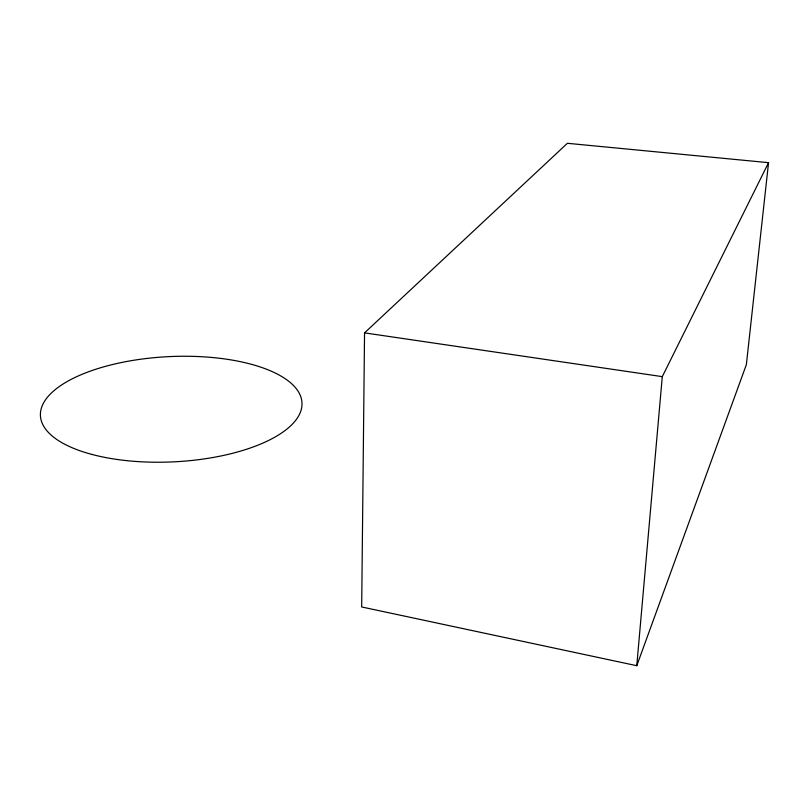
<?xml version="1.0" encoding="UTF-8"?>
<svg xmlns="http://www.w3.org/2000/svg" width="809" height="809" viewBox="0 0 809 809"><rect width="100%" height="100%" fill="white"/><g stroke="black" fill="none" stroke-linecap="round" stroke-linejoin="round"><path stroke-width="1.21" d="M364.546 332.873L361.684 606.962L636.774 665.706L746.363 364.637L768.55 162.67L567.392 143.294L364.546 332.873L662.288 376.64L768.55 162.67M636.774 665.706L662.288 376.64M92.004 454.446A130.927 52.666 -2.8 0 0 300.948 410.618A130.927 52.666 -2.8 0 0 120.632 362.695A130.927 52.666 -2.8 0 0 92.004 454.446"/></g></svg>
